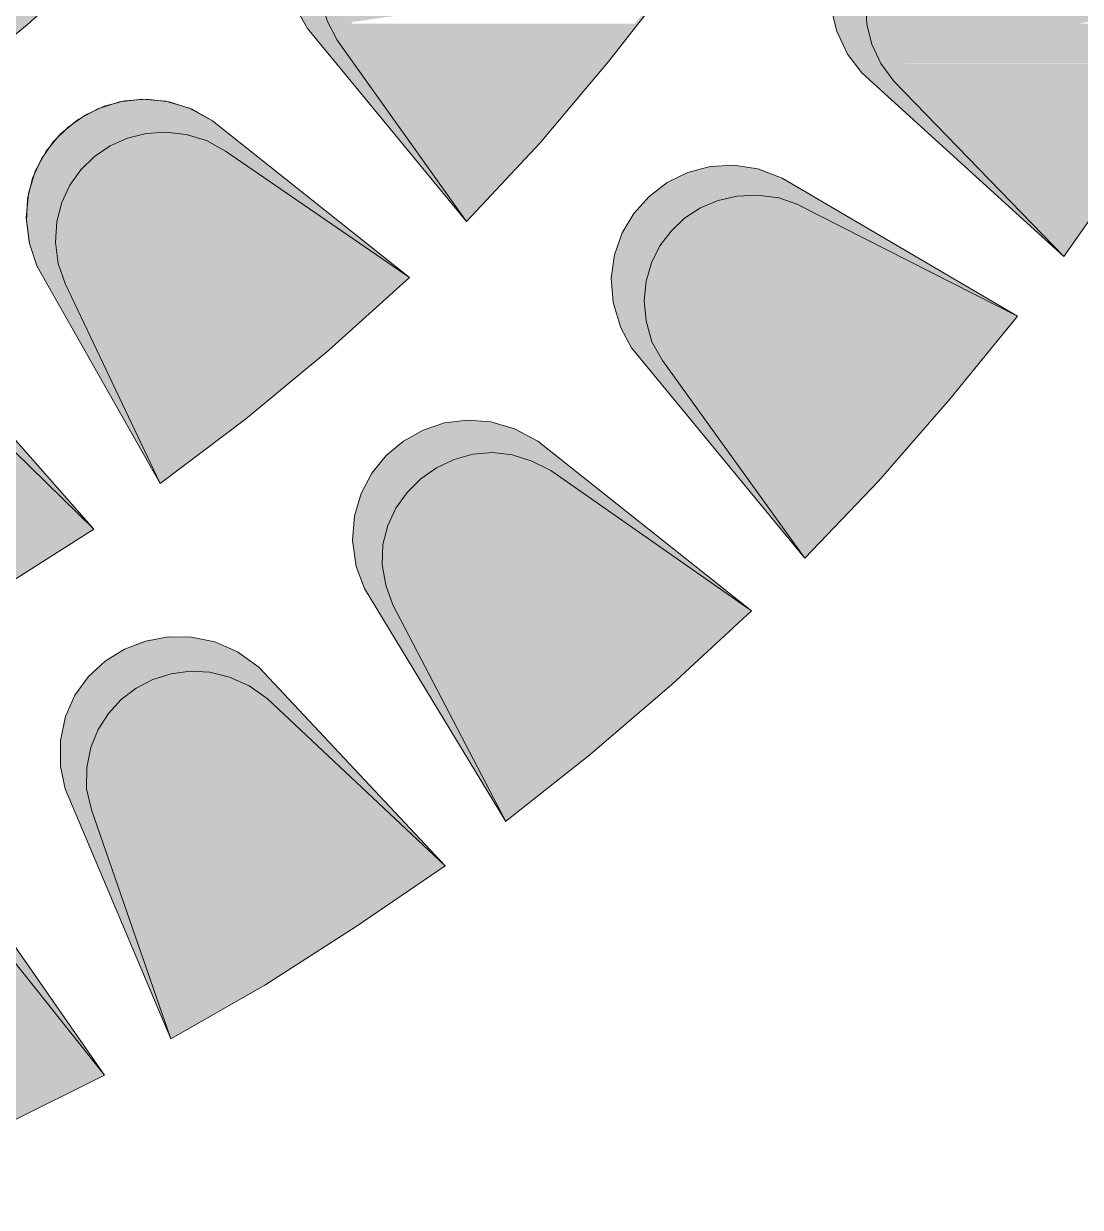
# Model space of a CAD drawing. Extents: x 0 to 245, y -13 to 205.
# Drawn here: x 189.63 to 216.79, y 37.1 to 67.52 of the extents above; entities that cross this region are included whole.
import ezdxf

# ---------------------------------------------------------------- set-up
doc = ezdxf.new("R2010")
doc.units = 0
doc.layers.add('FILL', color=8, linetype='Continuous')
doc.layers.add('GEOMETRY', color=7, linetype='Continuous')

msp = doc.modelspace()

# ---------------------------------------------------------------- hatches: boundary and pattern name
at = {"layer": 'FILL'}
for points in [[(206.381, 68.753), (200.705, 71.85), (200.07, 72.07), (199.441, 72.148), (198.834, 72.097), (198.262, 71.929), (197.739, 71.659), (197.278, 71.297), (196.895, 70.858), (196.602, 70.354), (196.414, 69.797), (196.344, 69.201), (196.407, 68.579), (196.615, 67.942), (196.92, 67.401)], [(200.706, 71.85), (200.125, 72.06), (199.515, 72.143), (198.931, 72.112), (198.384, 71.976), (197.883, 71.748), (197.436, 71.439), (197.052, 71.059), (196.743, 70.621), (196.515, 70.135), (196.38, 69.613), (196.345, 69.067), (196.421, 68.506), (196.616, 67.943), (196.921, 67.402)], [(201.163, 71.158), (200.614, 71.339), (200.076, 71.409), (199.558, 71.375), (199.067, 71.25), (198.614, 71.041), (198.208, 70.76), (197.857, 70.416), (197.571, 70.019), (197.359, 69.579), (197.231, 69.105), (197.195, 68.608), (197.261, 68.097), (197.439, 67.582), (197.684, 67.1)], [(220.879, 68.452), (214.347, 71.158), (213.682, 71.281), (213.046, 71.27), (212.451, 71.137), (211.907, 70.898), (211.426, 70.565), (211.021, 70.151), (210.702, 69.671), (210.48, 69.137), (210.369, 68.564), (210.378, 67.964), (210.52, 67.351), (210.807, 66.739), (211.173, 66.259)], [(214.897, 70.497), (214.346, 70.616), (213.799, 70.617), (213.286, 70.521), (212.816, 70.337), (212.394, 70.078), (212.029, 69.752), (211.728, 69.371), (211.498, 68.945), (211.345, 68.484), (211.278, 67.998), (211.304, 67.499), (211.43, 66.996), (211.662, 66.499), (211.997, 66.049)], [(182.454, 68.874), (183.064, 67.492), (189.718, 67.492)], [(182.454, 68.874), (191.244, 68.874), (189.718, 67.492)], [(184.712, 63.734), (186.422, 64.907), (188.101, 66.17), (189.718, 67.493), (191.244, 68.874)], [(201.01, 62.441), (202.903, 64.456), (204.671, 66.56), (206.381, 68.753)], [(216.362, 61.539), (217.948, 63.794), (219.445, 66.108), (220.879, 68.452)], [(196.829, 67.582), (196.921, 67.401), (197.5, 67.401)], [(196.829, 67.582), (197.439, 67.582), (197.5, 67.401)], [(183.064, 67.492), (189.717, 67.492), (188.1, 66.169)], [(201.01, 62.441), (196.92, 67.402)], [(196.921, 67.402), (197.164, 67.101), (197.684, 67.101)], [(196.921, 67.402), (197.5, 67.402), (197.684, 67.101)], [(197.439, 67.523), (197.713, 67.04), (205.07, 67.04)], [(197.439, 67.523), (205.435, 67.523), (205.07, 67.04)], [(210.471, 67.523), (210.532, 67.281), (211.357, 67.281)], [(210.471, 67.523), (211.295, 67.523), (211.357, 67.281)], [(210.532, 67.28), (210.684, 66.98), (211.418, 66.98)], [(210.532, 67.28), (211.357, 67.28), (211.418, 66.98)], [(211.296, 67.523), (211.418, 66.981), (219.995, 66.981)], [(211.296, 67.523), (220.3, 67.523), (219.995, 66.981)], [(197.165, 67.101), (197.684, 67.101), (201.011, 62.441)], [(201.01, 62.441), (197.683, 67.101)], [(197.714, 67.039), (198.08, 66.56), (204.672, 66.56)], [(197.714, 67.039), (205.07, 67.039), (204.672, 66.56)], [(210.684, 66.981), (210.806, 66.74), (211.539, 66.74)], [(210.684, 66.981), (211.417, 66.981), (211.539, 66.74)], [(211.418, 66.981), (211.662, 66.5), (219.689, 66.5)], [(211.418, 66.981), (219.995, 66.981), (219.689, 66.5)], [(210.806, 66.739), (210.991, 66.499), (211.661, 66.499)], [(210.806, 66.739), (211.539, 66.739), (211.661, 66.499)], [(198.08, 66.56), (199.576, 64.456), (202.903, 64.456)], [(198.08, 66.56), (204.672, 66.56), (202.903, 64.456)], [(210.991, 66.499), (211.173, 66.259), (211.815, 66.259)], [(210.991, 66.499), (211.662, 66.499), (211.815, 66.259)], [(211.662, 66.499), (211.935, 66.108), (219.445, 66.108)], [(211.662, 66.499), (219.689, 66.499), (219.445, 66.108)], [(211.172, 66.259), (211.417, 66.049), (211.996, 66.049)], [(211.172, 66.259), (211.815, 66.259), (211.996, 66.049)], [(216.362, 61.539), (211.173, 66.259)], [(211.418, 66.049), (211.997, 66.049), (216.362, 61.539)], [(211.935, 66.109), (211.997, 66.049), (219.414, 66.049)], [(211.935, 66.109), (219.445, 66.109), (219.414, 66.049)], [(216.362, 61.539), (211.997, 66.049)], [(211.997, 66.049), (214.165, 63.794), (217.948, 63.794)], [(211.997, 66.049), (219.414, 66.049), (217.948, 63.794)], [(199.546, 60.997), (194.479, 65.026), (193.889, 65.349), (193.285, 65.531), (192.681, 65.583), (192.094, 65.515), (191.537, 65.336), (191.026, 65.058), (190.577, 64.691), (190.204, 64.244), (189.922, 63.728), (189.747, 63.154), (189.694, 62.531), (189.779, 61.87), (189.963, 61.299)], [(194.478, 65.027), (193.959, 65.328), (193.369, 65.514), (192.788, 65.582), (192.227, 65.541), (191.696, 65.402), (191.205, 65.173), (190.766, 64.864), (190.387, 64.485), (190.081, 64.045), (189.856, 63.554), (189.724, 63.022), (189.695, 62.457), (189.779, 61.871), (189.962, 61.299)], [(192.098, 65.507), (191.548, 65.357), (193.869, 65.357)], [(192.159, 65.537), (192.098, 65.507), (193.381, 65.507)], [(192.098, 65.507), (193.38, 65.507), (193.869, 65.357)], [(192.769, 65.568), (192.159, 65.538), (193.257, 65.538)], [(192.159, 65.537), (193.258, 65.537), (193.381, 65.507)], [(191.518, 65.327), (191.031, 65.056), (194.417, 65.056)], [(191.518, 65.327), (193.959, 65.327), (194.417, 65.056)], [(191.549, 65.357), (191.519, 65.328), (193.96, 65.328)], [(191.549, 65.357), (193.869, 65.357), (193.96, 65.328)], [(190.968, 65.027), (190.632, 64.726), (194.844, 64.726)], [(190.968, 65.027), (194.478, 65.027), (194.844, 64.726)], [(191.031, 65.056), (190.969, 65.027), (194.478, 65.027)], [(191.031, 65.056), (194.418, 65.056), (194.478, 65.027)], [(190.42, 64.517), (190.207, 64.275), (191.671, 64.275)], [(190.542, 64.664), (190.42, 64.517), (192.159, 64.517)], [(190.42, 64.517), (192.159, 64.517), (191.671, 64.275)], [(194.815, 64.245), (194.327, 64.516), (193.803, 64.678), (193.284, 64.738), (192.779, 64.703), (192.298, 64.582), (191.852, 64.38), (191.449, 64.107), (191.1, 63.768), (190.815, 63.372), (190.604, 62.925), (190.476, 62.436), (190.442, 61.911), (190.511, 61.358), (190.694, 60.849)], [(190.572, 64.696), (190.542, 64.664), (192.648, 64.664)], [(190.542, 64.664), (192.648, 64.664), (192.159, 64.517)], [(190.633, 64.726), (190.572, 64.697), (192.678, 64.697)], [(190.572, 64.696), (192.677, 64.696), (192.648, 64.664)], [(190.633, 64.726), (193.227, 64.726), (192.678, 64.697)], [(192.13, 64.517), (191.642, 64.246), (194.816, 64.246)], [(192.159, 64.517), (192.13, 64.517), (194.327, 64.517)], [(192.13, 64.517), (194.327, 64.517), (194.816, 64.246)], [(192.677, 64.664), (192.158, 64.517), (194.326, 64.517)], [(192.159, 64.517), (194.327, 64.517)], [(192.677, 64.664), (193.777, 64.664), (194.326, 64.517)], [(192.709, 64.696), (192.678, 64.664), (193.777, 64.664)], [(193.226, 64.726), (192.708, 64.697), (193.777, 64.697)], [(192.709, 64.696), (193.777, 64.696), (193.777, 64.664)], [(193.226, 64.726), (193.777, 64.697), (194.906, 64.697)], [(193.226, 64.726), (194.844, 64.726), (194.906, 64.697)], [(193.777, 64.696), (194.906, 64.696)], [(193.777, 64.696), (194.906, 64.696)], [(193.777, 64.696), (194.327, 64.516), (195.12, 64.516)], [(193.777, 64.696), (194.906, 64.696), (195.12, 64.516)], [(194.327, 64.517), (194.815, 64.246), (195.456, 64.246)], [(194.327, 64.517), (195.12, 64.517), (195.456, 64.246)], [(190.207, 64.275), (190.176, 64.185), (191.58, 64.185)], [(190.207, 64.275), (191.671, 64.275), (191.58, 64.185)], [(191.641, 64.245), (191.213, 63.884), (195.332, 63.884)], [(191.641, 64.245), (194.815, 64.245)], [(191.641, 64.245), (194.815, 64.245)], [(191.641, 64.245), (194.815, 64.245), (195.332, 63.884)], [(194.815, 64.245), (199.086, 61.299), (199.148, 61.299)], [(194.815, 64.245), (195.456, 64.245), (199.148, 61.299)], [(199.546, 60.997), (194.816, 64.245)], [(199.576, 64.455), (202.903, 64.455), (201.011, 62.44)], [(190.024, 63.914), (189.902, 63.643), (191.031, 63.643)], [(190.175, 64.185), (190.024, 63.914), (191.243, 63.914)], [(190.024, 63.914), (191.244, 63.914), (191.031, 63.643)], [(190.175, 64.185), (191.579, 64.185), (191.243, 63.914)], [(215.172, 60.007), (209.128, 63.554), (208.501, 63.794), (207.878, 63.89), (207.273, 63.853), (206.7, 63.698), (206.172, 63.437), (205.706, 63.082), (205.314, 62.646), (205.011, 62.143), (204.812, 61.585), (204.73, 60.984), (204.781, 60.354), (204.978, 59.707), (205.253, 59.195)], [(189.902, 63.644), (189.84, 63.494), (190.877, 63.494)], [(189.902, 63.644), (191.031, 63.644), (190.877, 63.494)], [(191.214, 63.884), (190.877, 63.464), (195.975, 63.464)], [(191.214, 63.884), (195.333, 63.884), (195.975, 63.464)], [(206.718, 63.704), (206.473, 63.554), (209.128, 63.554)], [(207.053, 63.794), (206.717, 63.704), (208.761, 63.704)], [(206.718, 63.704), (208.762, 63.704), (209.128, 63.554)], [(207.053, 63.794), (208.548, 63.794), (208.761, 63.704)], [(207.328, 63.855), (207.054, 63.794), (208.549, 63.794)], [(207.939, 63.884), (207.328, 63.855), (208.122, 63.855)], [(207.328, 63.855), (208.122, 63.855), (208.549, 63.794)], [(214.165, 63.794), (217.948, 63.794), (216.362, 61.539)], [(189.839, 63.493), (189.717, 63.073), (190.663, 63.073)], [(189.839, 63.493), (190.876, 63.493), (190.663, 63.073)], [(190.877, 63.464), (190.633, 62.952), (196.707, 62.952)], [(190.877, 63.464), (195.975, 63.464), (196.707, 62.952)], [(206.168, 63.433), (205.772, 63.132), (209.891, 63.132)], [(206.472, 63.554), (206.167, 63.433), (209.341, 63.433)], [(206.168, 63.433), (209.342, 63.433), (209.891, 63.132)], [(206.472, 63.554), (209.127, 63.554), (209.341, 63.433)], [(189.718, 62.983), (189.688, 62.471), (190.482, 62.471)], [(189.718, 63.073), (189.718, 62.982), (190.633, 62.982)], [(189.718, 63.073), (190.664, 63.073), (190.633, 62.982)], [(189.718, 62.983), (190.633, 62.983), (190.482, 62.471)], [(209.555, 62.863), (209.037, 63.043), (208.49, 63.117), (207.967, 63.093), (207.475, 62.981), (207.022, 62.788), (206.617, 62.523), (206.267, 62.193), (205.981, 61.809), (205.765, 61.377), (205.628, 60.906), (205.579, 60.405), (205.624, 59.882), (205.771, 59.345), (206.046, 58.864)], [(205.679, 63.073), (205.587, 62.952), (207.388, 62.952)], [(205.679, 63.073), (207.816, 63.073), (207.388, 62.952)], [(205.71, 63.073), (205.68, 63.073), (207.816, 63.073)], [(205.772, 63.132), (205.71, 63.073), (207.939, 63.073)], [(205.71, 63.073), (207.939, 63.073), (207.816, 63.073)], [(205.772, 63.132), (208.488, 63.132), (207.939, 63.073)], [(207.755, 63.043), (207.389, 62.952), (209.312, 62.952)], [(207.939, 63.073), (207.754, 63.043), (209.038, 63.043)], [(207.755, 63.043), (209.038, 63.043), (209.312, 62.952)], [(208.488, 63.132), (207.939, 63.073), (208.701, 63.073)], [(207.939, 63.073), (208.701, 63.073), (209.038, 63.043)], [(208.488, 63.132), (208.701, 63.073), (209.922, 63.073)], [(208.488, 63.132), (209.89, 63.132), (209.922, 63.073)], [(208.701, 63.073), (209.038, 63.043), (210.014, 63.043)], [(208.701, 63.073), (209.922, 63.073), (210.014, 63.043)], [(209.038, 63.043), (209.556, 62.862), (210.319, 62.862)], [(209.038, 63.043), (210.015, 63.043), (210.319, 62.862)], [(190.633, 62.952), (190.482, 62.411), (197.47, 62.411)], [(190.633, 62.952), (196.707, 62.952), (197.47, 62.411)], [(205.375, 62.712), (205.283, 62.592), (206.748, 62.592)], [(205.588, 62.952), (205.375, 62.712), (206.9, 62.712)], [(205.375, 62.712), (206.9, 62.712), (206.748, 62.592)], [(205.588, 62.952), (207.389, 62.952), (206.9, 62.712)], [(206.9, 62.712), (206.443, 62.382), (210.502, 62.382)], [(207.206, 62.863), (206.9, 62.713), (209.861, 62.713)], [(206.9, 62.712), (209.861, 62.712), (210.502, 62.382)], [(207.388, 62.952), (207.205, 62.862), (209.555, 62.862)], [(207.206, 62.863), (209.556, 62.863), (209.861, 62.713)], [(207.388, 62.952), (209.312, 62.952), (209.555, 62.862)], [(209.555, 62.863), (214.591, 60.307), (214.682, 60.307)], [(209.555, 62.863), (210.319, 62.863), (214.682, 60.307)], [(215.172, 60.007), (209.556, 62.862)], [(189.687, 62.471), (190.481, 62.471)], [(189.687, 62.471), (190.481, 62.471)], [(189.687, 62.471), (189.748, 61.901), (190.451, 61.901)], [(189.687, 62.471), (190.481, 62.471), (190.451, 61.901)], [(190.481, 62.411), (190.451, 61.87), (198.263, 61.87)], [(190.481, 62.411), (197.469, 62.411), (198.263, 61.87)], [(205.161, 62.382), (204.977, 62.082), (206.199, 62.082)], [(205.283, 62.592), (205.161, 62.382), (206.443, 62.382)], [(205.161, 62.382), (206.443, 62.382), (206.199, 62.082)], [(205.283, 62.592), (206.748, 62.592), (206.443, 62.382)], [(206.443, 62.382), (206.077, 61.96), (211.327, 61.96)], [(206.443, 62.382), (210.502, 62.382), (211.327, 61.96)], [(204.978, 62.082), (204.948, 61.96), (206.077, 61.96)], [(204.978, 62.082), (206.199, 62.082), (206.077, 61.96)], [(189.748, 61.901), (189.779, 61.871), (190.451, 61.871)], [(189.748, 61.901), (190.451, 61.901), (190.451, 61.871)], [(189.779, 61.87), (189.963, 61.358), (190.511, 61.358)], [(189.779, 61.87), (190.451, 61.87), (190.511, 61.358)], [(190.451, 61.87), (190.512, 61.327), (199.056, 61.327)], [(190.451, 61.87), (198.263, 61.87), (199.056, 61.327)], [(204.948, 61.96), (204.794, 61.509), (205.832, 61.509)], [(204.948, 61.96), (206.077, 61.96), (205.832, 61.509)], [(206.077, 61.96), (205.803, 61.48), (212.273, 61.48)], [(206.077, 61.96), (211.327, 61.96), (212.273, 61.48)], [(204.794, 61.48), (204.734, 60.968), (205.649, 60.968)], [(204.794, 61.509), (204.794, 61.48), (205.803, 61.48)], [(204.794, 61.509), (205.832, 61.509), (205.803, 61.48)], [(204.794, 61.48), (205.803, 61.48), (205.649, 60.968)], [(205.802, 61.48), (205.649, 60.968), (213.308, 60.968)], [(205.802, 61.48), (212.273, 61.48), (213.308, 60.968)], [(193.135, 55.708), (189.962, 61.299)], [(189.963, 61.359), (189.963, 61.299), (190.542, 61.299)], [(189.963, 61.359), (190.512, 61.359), (190.542, 61.299)], [(189.963, 61.299), (190.237, 60.849), (190.694, 60.849)], [(189.963, 61.299), (190.542, 61.299), (190.694, 60.849)], [(190.511, 61.327), (190.632, 60.997), (199.545, 60.997)], [(190.511, 61.327), (199.056, 61.327), (199.545, 60.997)], [(199.087, 61.299), (199.149, 61.299), (199.546, 60.997)], [(190.237, 60.849), (190.694, 60.849), (193.135, 55.708)], [(190.633, 60.997), (190.725, 60.817), (199.332, 60.817)], [(190.633, 60.997), (199.546, 60.997), (199.332, 60.817)], [(193.135, 55.708), (190.694, 60.849)], [(193.135, 55.708), (195.332, 57.36), (197.469, 59.134), (199.545, 60.997)], [(204.734, 60.968), (204.734, 60.907), (205.618, 60.907)], [(204.734, 60.968), (205.649, 60.968), (205.618, 60.907)], [(204.734, 60.907), (204.764, 60.397), (205.588, 60.397)], [(204.734, 60.907), (205.618, 60.907), (205.588, 60.397)], [(205.649, 60.968), (205.587, 60.398), (214.378, 60.398)], [(205.649, 60.968), (213.308, 60.968), (214.378, 60.398)], [(190.724, 60.818), (191.518, 59.134), (197.469, 59.134)], [(190.724, 60.818), (199.331, 60.818), (197.469, 59.134)], [(191.426, 54.534), (187.154, 59.376), (186.632, 59.789), (186.07, 60.068), (185.486, 60.221), (184.896, 60.253), (184.317, 60.173), (183.765, 59.988), (183.258, 59.704), (182.811, 59.329), (182.442, 58.871), (182.166, 58.335), (182.002, 57.729), (181.965, 57.061), (182.057, 56.46)], [(204.764, 60.398), (204.793, 60.307), (205.587, 60.307)], [(204.764, 60.398), (205.587, 60.398), (205.587, 60.307)], [(204.794, 60.307), (204.917, 59.855), (205.618, 59.855)], [(204.794, 60.307), (205.588, 60.307), (205.618, 59.855)], [(205.588, 60.398), (205.618, 60.007), (215.172, 60.007)], [(205.588, 60.398), (214.378, 60.398), (215.172, 60.007)], [(214.591, 60.307), (214.682, 60.307), (215.171, 60.007)], [(205.618, 60.007), (205.618, 59.855), (215.08, 59.855)], [(205.618, 60.007), (215.172, 60.007), (215.08, 59.855)], [(209.708, 53.784), (211.601, 55.768), (213.432, 57.872), (215.172, 60.007)], [(204.917, 59.855), (204.978, 59.708), (205.68, 59.708)], [(204.917, 59.855), (205.618, 59.855), (205.68, 59.708)], [(204.978, 59.707), (205.161, 59.345), (205.771, 59.345)], [(204.978, 59.707), (205.679, 59.707), (205.771, 59.345)], [(205.618, 59.855), (205.772, 59.345), (214.653, 59.345)], [(205.618, 59.855), (215.08, 59.855), (214.653, 59.345)], [(205.161, 59.345), (205.253, 59.195), (205.863, 59.195)], [(205.161, 59.345), (205.771, 59.345), (205.863, 59.195)], [(205.772, 59.345), (206.046, 58.864), (214.255, 58.864)], [(205.772, 59.345), (214.653, 59.345), (214.255, 58.864)], [(191.518, 59.134), (192.342, 57.361), (195.332, 57.361)], [(191.518, 59.134), (197.469, 59.134), (195.332, 57.361)], [(205.253, 59.195), (205.527, 58.864), (206.047, 58.864)], [(205.253, 59.195), (205.863, 59.195), (206.047, 58.864)], [(209.708, 53.784), (205.253, 59.194)], [(205.527, 58.863), (206.047, 58.863), (209.708, 53.785)], [(209.708, 53.784), (206.047, 58.863)], [(206.047, 58.863), (206.748, 57.872), (213.432, 57.872)], [(206.047, 58.863), (214.256, 58.863), (213.432, 57.872)], [(191.426, 54.534), (187.337, 58.533)], [(187.338, 58.533), (190.054, 55.889), (190.237, 55.889)], [(187.338, 58.533), (187.887, 58.533), (190.237, 55.889)], [(206.748, 57.872), (208.244, 55.768), (211.601, 55.768)], [(206.748, 57.872), (213.432, 57.872), (211.601, 55.768)], [(192.343, 57.361), (195.333, 57.361), (193.136, 55.709)], [(208.336, 52.431), (202.842, 56.789), (202.247, 57.108), (201.639, 57.286), (201.035, 57.334), (200.448, 57.261), (199.894, 57.078), (199.387, 56.796), (198.942, 56.424), (198.574, 55.972), (198.299, 55.451), (198.13, 54.871), (198.082, 54.242), (198.172, 53.575), (198.385, 53.002)], [(200.492, 57.271), (199.943, 57.089), (202.292, 57.089)], [(200.551, 57.271), (200.491, 57.271), (201.742, 57.271)], [(200.492, 57.271), (201.742, 57.271), (202.292, 57.089)], [(201.101, 57.332), (200.551, 57.27), (201.712, 57.27)], [(200.551, 57.271), (201.742, 57.271)], [(199.912, 57.089), (199.424, 56.789), (202.842, 56.789)], [(199.943, 57.089), (199.912, 57.089), (202.324, 57.089)], [(199.912, 57.089), (202.324, 57.089), (202.842, 56.789)], [(199.943, 57.089), (202.324, 57.089)], [(199.362, 56.789), (199.026, 56.49), (203.238, 56.49)], [(199.424, 56.789), (199.362, 56.789), (202.872, 56.789)], [(199.362, 56.789), (202.872, 56.789), (203.238, 56.49)], [(199.424, 56.789), (202.872, 56.789)], [(182.606, 56.4), (182.699, 55.858), (190.084, 55.858)], [(182.606, 56.4), (189.535, 56.4), (190.084, 55.858)], [(198.905, 56.37), (198.812, 56.249), (200.521, 56.249)], [(203.176, 56.038), (202.687, 56.279), (202.182, 56.443), (201.674, 56.498), (201.173, 56.455), (200.692, 56.322), (200.242, 56.108), (199.834, 55.823), (199.481, 55.474), (199.194, 55.07), (198.984, 54.622), (198.863, 54.137), (198.843, 53.624), (198.934, 53.093), (199.117, 52.583)], [(198.964, 56.429), (198.904, 56.37), (200.887, 56.37)], [(198.905, 56.37), (200.887, 56.37), (200.521, 56.249)], [(199.026, 56.49), (198.964, 56.46), (201.193, 56.46)], [(198.964, 56.46), (198.964, 56.429), (201.04, 56.429)], [(198.964, 56.46), (201.193, 56.46), (201.04, 56.429)], [(198.964, 56.429), (201.04, 56.429), (200.887, 56.37)], [(199.026, 56.49), (201.59, 56.49), (201.193, 56.46)], [(201.041, 56.429), (200.614, 56.28), (202.687, 56.28)], [(201.193, 56.46), (201.041, 56.429), (202.201, 56.429)], [(201.041, 56.429), (202.201, 56.429), (202.687, 56.28)], [(201.193, 56.46), (202.138, 56.46), (202.201, 56.429)], [(201.591, 56.49), (201.194, 56.46), (202.139, 56.46)], [(201.591, 56.49), (202.139, 56.46), (203.299, 56.46)], [(201.591, 56.49), (203.238, 56.49), (203.299, 56.46)], [(202.138, 56.46), (202.687, 56.279), (203.482, 56.279)], [(202.138, 56.46), (203.298, 56.46), (203.482, 56.279)], [(198.599, 55.978), (198.537, 55.918), (199.911, 55.918)], [(198.812, 56.249), (198.599, 55.978), (200.034, 55.978)], [(198.599, 55.978), (200.034, 55.978), (199.911, 55.918)], [(198.812, 56.249), (200.521, 56.249), (200.034, 55.978)], [(200.034, 55.978), (199.605, 55.619), (203.758, 55.619)], [(200.094, 56.038), (200.033, 55.977), (203.238, 55.977)], [(200.034, 55.978), (203.238, 55.978), (203.758, 55.619)], [(200.522, 56.249), (200.094, 56.038), (203.176, 56.038)], [(200.094, 56.038), (203.176, 56.038), (203.238, 55.977)], [(200.614, 56.28), (200.521, 56.25), (202.75, 56.25)], [(200.522, 56.249), (202.75, 56.249), (203.176, 56.038)], [(200.614, 56.28), (202.687, 56.28), (202.75, 56.25)], [(202.687, 56.28), (203.176, 56.039), (203.817, 56.039)], [(202.687, 56.28), (203.482, 56.28), (203.817, 56.039)], [(203.176, 56.038), (208.121, 52.583), (208.152, 52.583)], [(203.176, 56.038), (203.817, 56.038), (208.152, 52.583)], [(208.336, 52.431), (203.177, 56.038)], [(182.699, 55.858), (183.064, 54.535), (191.427, 54.535)], [(182.699, 55.858), (190.084, 55.858), (191.427, 54.535)], [(190.053, 55.89), (190.237, 55.89), (191.426, 54.535)], [(198.538, 55.918), (198.385, 55.618), (199.606, 55.618)], [(198.538, 55.918), (199.912, 55.918), (199.606, 55.618)], [(208.244, 55.769), (211.6, 55.769), (209.708, 53.785)], [(198.384, 55.618), (198.263, 55.347), (199.392, 55.347)], [(198.384, 55.618), (199.605, 55.618), (199.392, 55.347)], [(199.606, 55.618), (199.268, 55.198), (204.367, 55.198)], [(199.606, 55.618), (203.757, 55.618), (204.367, 55.198)], [(198.233, 55.198), (198.111, 54.775), (199.056, 54.775)], [(198.263, 55.347), (198.233, 55.199), (199.268, 55.199)], [(198.233, 55.198), (199.268, 55.198), (199.056, 54.775)], [(198.263, 55.347), (199.392, 55.347), (199.268, 55.199)], [(199.269, 55.198), (199.026, 54.717), (205.07, 54.717)], [(199.269, 55.198), (204.367, 55.198), (205.07, 54.717)], [(198.111, 54.776), (198.111, 54.717), (199.026, 54.717)], [(198.111, 54.776), (199.056, 54.776), (199.026, 54.717)], [(183.064, 54.534), (191.426, 54.534), (189.077, 53.032)], [(184.194, 50.416), (186.665, 51.679), (189.077, 53.032), (191.426, 54.534)], [(198.111, 54.717), (198.08, 54.175), (198.874, 54.175)], [(198.111, 54.717), (199.026, 54.717), (198.874, 54.175)], [(199.026, 54.717), (198.874, 54.175), (205.832, 54.175)], [(199.026, 54.717), (205.07, 54.717), (205.832, 54.175)], [(198.08, 54.175), (198.874, 54.175)], [(198.08, 54.175), (198.874, 54.175)], [(198.08, 54.175), (198.172, 53.634), (198.844, 53.634)], [(198.08, 54.175), (198.874, 54.175), (198.844, 53.634)], [(198.874, 54.175), (198.844, 53.634), (206.626, 53.634)], [(198.874, 54.175), (205.832, 54.175), (206.626, 53.634)], [(198.172, 53.634), (198.172, 53.574), (198.844, 53.574)], [(198.172, 53.634), (198.844, 53.634), (198.844, 53.574)], [(198.172, 53.574), (198.356, 53.093), (198.935, 53.093)], [(198.172, 53.574), (198.844, 53.574), (198.935, 53.093)], [(198.843, 53.634), (198.934, 53.093), (207.388, 53.093)], [(198.843, 53.634), (206.625, 53.634), (207.388, 53.093)], [(198.355, 53.093), (198.384, 53.002), (198.964, 53.002)], [(198.355, 53.093), (198.934, 53.093), (198.964, 53.002)], [(202.017, 47.021), (198.384, 53.002)], [(198.384, 53.002), (198.659, 52.583), (199.117, 52.583)], [(198.384, 53.002), (198.964, 53.002), (199.117, 52.583)], [(198.934, 53.093), (199.118, 52.583), (208.122, 52.583)], [(198.934, 53.093), (207.388, 53.093), (208.122, 52.583)], [(198.66, 52.583), (198.752, 52.431), (199.179, 52.431)], [(198.66, 52.583), (199.118, 52.583), (199.179, 52.431)], [(198.752, 52.431), (199.179, 52.431), (202.017, 47.021)], [(202.017, 47.021), (199.118, 52.583)], [(199.118, 52.583), (199.179, 52.431), (208.336, 52.431)], [(199.118, 52.583), (208.122, 52.583), (208.336, 52.431)], [(199.178, 52.431), (200.185, 50.537), (206.288, 50.537)], [(199.178, 52.431), (208.335, 52.431), (206.288, 50.537)], [(202.016, 47.021), (204.184, 48.734), (206.288, 50.538), (208.335, 52.431)], [(208.122, 52.583), (208.152, 52.583), (208.336, 52.431)], [(200.46, 45.878), (195.669, 50.988), (195.12, 51.379), (194.538, 51.633), (193.941, 51.758), (193.344, 51.764), (192.764, 51.656), (192.217, 51.445), (191.721, 51.137), (191.292, 50.741), (190.945, 50.265), (190.699, 49.716), (190.569, 49.103), (190.573, 48.433), (190.694, 47.86)], [(193.258, 51.739), (192.8, 51.678), (194.327, 51.678)], [(193.38, 51.771), (193.257, 51.74), (194.021, 51.74)], [(193.258, 51.739), (194.022, 51.739), (194.327, 51.678)], [(192.22, 51.441), (192.068, 51.349), (195.151, 51.349)], [(192.22, 51.441), (194.935, 51.441), (195.151, 51.349)], [(192.617, 51.62), (192.221, 51.44), (194.935, 51.44)], [(192.799, 51.679), (192.617, 51.62), (194.6, 51.62)], [(192.617, 51.62), (194.6, 51.62), (194.935, 51.44)], [(192.799, 51.679), (194.326, 51.679), (194.6, 51.62)], [(191.703, 51.11), (191.549, 50.989), (195.669, 50.989)], [(192.068, 51.349), (191.703, 51.11), (195.456, 51.11)], [(191.703, 51.11), (195.456, 51.11), (195.669, 50.989)], [(192.068, 51.349), (195.151, 51.349), (195.456, 51.11)], [(195.883, 50.177), (195.426, 50.507), (194.921, 50.73), (194.412, 50.852), (193.906, 50.877), (193.416, 50.814), (192.95, 50.667), (192.519, 50.444), (192.134, 50.151), (191.804, 49.794), (191.54, 49.381), (191.351, 48.916), (191.249, 48.407), (191.243, 47.861), (191.366, 47.321)], [(191.426, 50.868), (191.334, 50.777), (193.257, 50.777)], [(191.426, 50.868), (193.715, 50.868)], [(191.426, 50.868), (193.808, 50.868), (193.715, 50.868)], [(191.426, 50.868), (193.715, 50.868), (193.257, 50.777)], [(191.549, 50.988), (191.427, 50.868), (195.761, 50.868)], [(191.549, 50.988), (195.669, 50.988), (195.761, 50.868)], [(193.716, 50.868), (193.258, 50.777), (194.723, 50.777)], [(193.808, 50.868), (193.715, 50.868), (194.387, 50.868)], [(193.716, 50.868), (194.388, 50.868), (194.723, 50.777)], [(193.808, 50.868), (195.79, 50.868)], [(193.808, 50.868), (195.79, 50.868)], [(194.388, 50.868), (194.907, 50.718), (195.883, 50.718)], [(194.388, 50.868), (195.791, 50.868), (195.883, 50.718)], [(191.182, 50.568), (190.968, 50.268), (192.282, 50.268)], [(191.244, 50.688), (191.182, 50.568), (192.74, 50.568)], [(191.182, 50.568), (192.74, 50.568), (192.282, 50.268)], [(191.335, 50.778), (191.244, 50.688), (193.076, 50.688)], [(191.244, 50.688), (193.076, 50.688), (192.74, 50.568)], [(191.335, 50.778), (193.258, 50.778), (193.076, 50.688)], [(192.648, 50.507), (192.282, 50.268), (195.731, 50.268)], [(192.74, 50.568), (192.648, 50.507), (195.425, 50.507)], [(192.648, 50.507), (195.424, 50.507), (195.731, 50.268)], [(193.135, 50.718), (192.739, 50.568), (195.272, 50.568)], [(192.74, 50.568), (195.272, 50.568), (195.425, 50.507)], [(193.135, 50.718), (194.906, 50.718), (195.272, 50.568)], [(193.258, 50.778), (193.136, 50.718), (194.906, 50.718)], [(193.258, 50.778), (194.723, 50.778), (194.906, 50.718)], [(194.906, 50.718), (195.425, 50.507), (196.096, 50.507)], [(194.906, 50.718), (195.883, 50.718), (196.096, 50.507)], [(195.424, 50.507), (195.882, 50.177), (196.402, 50.177)], [(195.424, 50.507), (196.096, 50.507), (196.402, 50.177)], [(200.185, 50.537), (201.101, 48.733), (204.184, 48.733)], [(200.185, 50.537), (206.289, 50.537), (204.184, 48.733)], [(190.909, 50.207), (190.787, 49.905), (191.884, 49.905)], [(190.968, 50.268), (190.908, 50.207), (192.19, 50.207)], [(190.909, 50.207), (192.19, 50.207), (191.884, 49.905)], [(190.968, 50.268), (192.281, 50.268), (192.19, 50.207)], [(192.282, 50.268), (192.19, 50.177), (195.883, 50.177)], [(192.282, 50.268), (195.731, 50.268), (195.883, 50.177)], [(190.787, 49.905), (190.664, 49.634), (191.703, 49.634)], [(190.787, 49.905), (191.884, 49.905), (191.703, 49.634)], [(191.883, 49.905), (191.579, 49.454), (196.646, 49.454)], [(192.19, 50.177), (191.883, 49.906), (196.187, 49.906)], [(191.883, 49.905), (196.187, 49.905), (196.646, 49.454)], [(192.19, 50.177), (195.882, 50.177), (196.187, 49.906)], [(200.46, 45.878), (195.883, 50.177)], [(195.883, 50.177), (198.935, 47.321), (199.118, 47.321)], [(195.883, 50.177), (196.403, 50.177), (199.118, 47.321)], [(190.664, 49.635), (190.633, 49.454), (191.58, 49.454)], [(190.664, 49.635), (191.703, 49.635), (191.58, 49.454)], [(190.633, 49.454), (190.572, 49.034), (191.398, 49.034)], [(190.633, 49.454), (191.58, 49.454), (191.398, 49.034)], [(191.58, 49.454), (191.366, 48.944), (197.195, 48.944)], [(191.58, 49.454), (196.646, 49.454), (197.195, 48.944)], [(190.572, 49.034), (190.572, 48.944), (191.366, 48.944)], [(190.572, 49.034), (191.397, 49.034), (191.366, 48.944)], [(190.572, 48.945), (190.572, 48.433), (191.244, 48.433)], [(190.572, 48.945), (191.366, 48.945), (191.244, 48.433)], [(191.366, 48.945), (191.244, 48.403), (197.775, 48.403)], [(191.366, 48.945), (197.195, 48.945), (197.775, 48.403)], [(201.101, 48.734), (204.184, 48.734), (202.016, 47.021)], [(190.572, 48.433), (190.572, 48.403), (191.244, 48.403)], [(190.572, 48.433), (191.244, 48.433), (191.244, 48.403)], [(190.572, 48.403), (190.694, 47.861), (191.244, 47.861)], [(190.572, 48.403), (191.244, 48.403), (191.244, 47.861)], [(191.244, 48.403), (191.244, 47.861), (198.355, 47.861)], [(191.244, 48.403), (197.775, 48.403), (198.355, 47.861)], [(193.411, 41.429), (190.694, 47.861)], [(190.694, 47.861), (191.244, 47.861)], [(190.694, 47.861), (191.244, 47.861)], [(190.694, 47.861), (190.939, 47.321), (191.366, 47.321)], [(190.694, 47.861), (191.244, 47.861), (191.366, 47.321)], [(191.244, 47.861), (191.366, 47.321), (198.934, 47.321)], [(191.244, 47.861), (198.355, 47.861), (198.934, 47.321)], [(191.703, 40.497), (187.704, 46.238), (187.223, 46.698), (186.689, 47.03), (186.12, 47.24), (185.534, 47.331), (184.947, 47.31), (184.378, 47.181), (183.843, 46.95), (183.361, 46.621), (182.948, 46.201), (182.622, 45.693), (182.401, 45.103), (182.302, 44.436), (182.332, 43.835)], [(190.939, 47.321), (191.518, 45.879), (191.853, 45.879)], [(190.939, 47.321), (191.366, 47.321), (191.853, 45.879)], [(193.411, 41.429), (191.366, 47.321)], [(191.366, 47.321), (191.853, 45.879), (200.46, 45.879)], [(191.366, 47.321), (198.934, 47.321), (200.46, 45.879)], [(198.934, 47.321), (199.118, 47.321), (200.459, 45.879)], [(191.518, 45.878), (191.853, 45.878), (193.411, 41.429)], [(191.853, 45.878), (192.404, 44.315), (198.171, 44.315)], [(191.853, 45.878), (200.459, 45.878), (198.171, 44.315)], [(193.411, 41.429), (195.822, 42.813), (198.172, 44.315), (200.46, 45.878)], [(187.795, 45.397), (189.566, 43.203), (189.809, 43.203)], [(187.795, 45.397), (188.283, 45.397), (189.809, 43.203)], [(191.703, 40.497), (187.796, 45.396)], [(192.404, 44.315), (192.923, 42.813), (195.822, 42.813)], [(192.404, 44.315), (198.172, 44.315), (195.822, 42.813)], [(182.912, 43.202), (183.43, 40.497), (191.703, 40.497)], [(182.912, 43.202), (189.565, 43.202), (191.703, 40.497)], [(189.565, 43.202), (189.808, 43.202), (191.703, 40.497)], [(192.922, 42.813), (195.821, 42.813), (193.41, 41.429)], [(183.43, 40.497), (191.702, 40.497), (189.23, 39.265)], [(184.101, 37.101), (186.697, 38.122), (189.23, 39.265), (191.703, 40.497)]]:
    msp.add_hatch(color=7, dxfattribs=at).paths.add_polyline_path(points)

# ---------------------------------------------------------------- linework, layer by layer
at = {"layer": 'GEOMETRY', "lineweight": 13}
for points in [[(206.381, 68.753), (200.705, 71.85), (200.07, 72.07), (199.441, 72.148), (198.834, 72.097), (198.262, 71.929), (197.739, 71.659), (197.278, 71.297), (196.895, 70.858), (196.602, 70.354), (196.414, 69.797), (196.344, 69.201), (196.407, 68.579), (196.615, 67.942), (196.92, 67.401)], [(200.706, 71.85), (200.125, 72.06), (199.515, 72.143), (198.931, 72.112), (198.384, 71.976), (197.883, 71.748), (197.436, 71.439), (197.052, 71.059), (196.743, 70.621), (196.515, 70.135), (196.38, 69.613), (196.345, 69.067), (196.421, 68.506), (196.616, 67.943), (196.921, 67.402)], [(201.163, 71.158), (200.614, 71.339), (200.076, 71.409), (199.558, 71.375), (199.067, 71.25), (198.614, 71.041), (198.208, 70.76), (197.857, 70.416), (197.571, 70.019), (197.359, 69.579), (197.231, 69.105), (197.195, 68.608), (197.261, 68.097), (197.439, 67.582), (197.684, 67.1)], [(220.879, 68.452), (214.347, 71.158), (213.682, 71.281), (213.046, 71.27), (212.451, 71.137), (211.907, 70.898), (211.426, 70.565), (211.021, 70.151), (210.702, 69.671), (210.48, 69.137), (210.369, 68.564), (210.378, 67.964), (210.52, 67.351), (210.807, 66.739), (211.173, 66.259)], [(214.897, 70.497), (214.346, 70.616), (213.799, 70.617), (213.286, 70.521), (212.816, 70.337), (212.394, 70.078), (212.029, 69.752), (211.728, 69.371), (211.498, 68.945), (211.345, 68.484), (211.278, 67.998), (211.304, 67.499), (211.43, 66.996), (211.662, 66.499), (211.997, 66.049)], [(184.712, 63.734), (186.422, 64.907), (188.101, 66.17), (189.718, 67.493), (191.244, 68.874)], [(201.01, 62.441), (202.903, 64.456), (204.671, 66.56), (206.381, 68.753)], [(216.362, 61.539), (217.948, 63.794), (219.445, 66.108), (220.879, 68.452)], [(201.01, 62.441), (196.92, 67.402)], [(201.01, 62.441), (197.683, 67.101)], [(216.362, 61.539), (211.173, 66.259)], [(216.362, 61.539), (211.997, 66.049)], [(199.546, 60.997), (194.479, 65.026), (193.889, 65.349), (193.285, 65.531), (192.681, 65.583), (192.094, 65.515), (191.537, 65.336), (191.026, 65.058), (190.577, 64.691), (190.204, 64.244), (189.922, 63.728), (189.747, 63.154), (189.694, 62.531), (189.779, 61.87), (189.963, 61.299)], [(194.478, 65.027), (193.959, 65.328), (193.369, 65.514), (192.788, 65.582), (192.227, 65.541), (191.696, 65.402), (191.205, 65.173), (190.766, 64.864), (190.387, 64.485), (190.081, 64.045), (189.856, 63.554), (189.724, 63.022), (189.695, 62.457), (189.779, 61.871), (189.962, 61.299)], [(194.815, 64.245), (194.327, 64.516), (193.803, 64.678), (193.284, 64.738), (192.779, 64.703), (192.298, 64.582), (191.852, 64.38), (191.449, 64.107), (191.1, 63.768), (190.815, 63.372), (190.604, 62.925), (190.476, 62.436), (190.442, 61.911), (190.511, 61.358), (190.694, 60.849)], [(199.546, 60.997), (194.816, 64.245)], [(215.172, 60.007), (209.128, 63.554), (208.501, 63.794), (207.878, 63.89), (207.273, 63.853), (206.7, 63.698), (206.172, 63.437), (205.706, 63.082), (205.314, 62.646), (205.011, 62.143), (204.812, 61.585), (204.73, 60.984), (204.781, 60.354), (204.978, 59.707), (205.253, 59.195)], [(209.555, 62.863), (209.037, 63.043), (208.49, 63.117), (207.967, 63.093), (207.475, 62.981), (207.022, 62.788), (206.617, 62.523), (206.267, 62.193), (205.981, 61.809), (205.765, 61.377), (205.628, 60.906), (205.579, 60.405), (205.624, 59.882), (205.771, 59.345), (206.046, 58.864)], [(215.172, 60.007), (209.556, 62.862)], [(193.135, 55.708), (189.962, 61.299)], [(193.135, 55.708), (190.694, 60.849)], [(193.135, 55.708), (195.332, 57.36), (197.469, 59.134), (199.545, 60.997)], [(191.426, 54.534), (187.154, 59.376), (186.632, 59.789), (186.07, 60.068), (185.486, 60.221), (184.896, 60.253), (184.317, 60.173), (183.765, 59.988), (183.258, 59.704), (182.811, 59.329), (182.442, 58.871), (182.166, 58.335), (182.002, 57.729), (181.965, 57.061), (182.057, 56.46)], [(209.708, 53.784), (211.601, 55.768), (213.432, 57.872), (215.172, 60.007)], [(209.708, 53.784), (205.253, 59.194)], [(209.708, 53.784), (206.047, 58.863)], [(191.426, 54.534), (187.337, 58.533)], [(208.336, 52.431), (202.842, 56.789), (202.247, 57.108), (201.639, 57.286), (201.035, 57.334), (200.448, 57.261), (199.894, 57.078), (199.387, 56.796), (198.942, 56.424), (198.574, 55.972), (198.299, 55.451), (198.13, 54.871), (198.082, 54.242), (198.172, 53.575), (198.385, 53.002)], [(203.176, 56.038), (202.687, 56.279), (202.182, 56.443), (201.674, 56.498), (201.173, 56.455), (200.692, 56.322), (200.242, 56.108), (199.834, 55.823), (199.481, 55.474), (199.194, 55.07), (198.984, 54.622), (198.863, 54.137), (198.843, 53.624), (198.934, 53.093), (199.117, 52.583)], [(208.336, 52.431), (203.177, 56.038)], [(184.194, 50.416), (186.665, 51.679), (189.077, 53.032), (191.426, 54.534)], [(202.017, 47.021), (198.384, 53.002)], [(202.017, 47.021), (199.118, 52.583)], [(202.016, 47.021), (204.184, 48.734), (206.288, 50.538), (208.335, 52.431)], [(200.46, 45.878), (195.669, 50.988), (195.12, 51.379), (194.538, 51.633), (193.941, 51.758), (193.344, 51.764), (192.764, 51.656), (192.217, 51.445), (191.721, 51.137), (191.292, 50.741), (190.945, 50.265), (190.699, 49.716), (190.569, 49.103), (190.573, 48.433), (190.694, 47.86)], [(195.883, 50.177), (195.426, 50.507), (194.921, 50.73), (194.412, 50.852), (193.906, 50.877), (193.416, 50.814), (192.95, 50.667), (192.519, 50.444), (192.134, 50.151), (191.804, 49.794), (191.54, 49.381), (191.351, 48.916), (191.249, 48.407), (191.243, 47.861), (191.366, 47.321)], [(200.46, 45.878), (195.883, 50.177)], [(193.411, 41.429), (190.694, 47.861)], [(191.703, 40.497), (187.704, 46.238), (187.223, 46.698), (186.689, 47.03), (186.12, 47.24), (185.534, 47.331), (184.947, 47.31), (184.378, 47.181), (183.843, 46.95), (183.361, 46.621), (182.948, 46.201), (182.622, 45.693), (182.401, 45.103), (182.302, 44.436), (182.332, 43.835)], [(193.411, 41.429), (191.366, 47.321)], [(193.411, 41.429), (195.822, 42.813), (198.172, 44.315), (200.46, 45.878)], [(191.703, 40.497), (187.796, 45.396)], [(184.101, 37.101), (186.697, 38.122), (189.23, 39.265), (191.703, 40.497)]]:
    msp.add_lwpolyline(points, dxfattribs=at)

doc.saveas('drawing.dxf')
